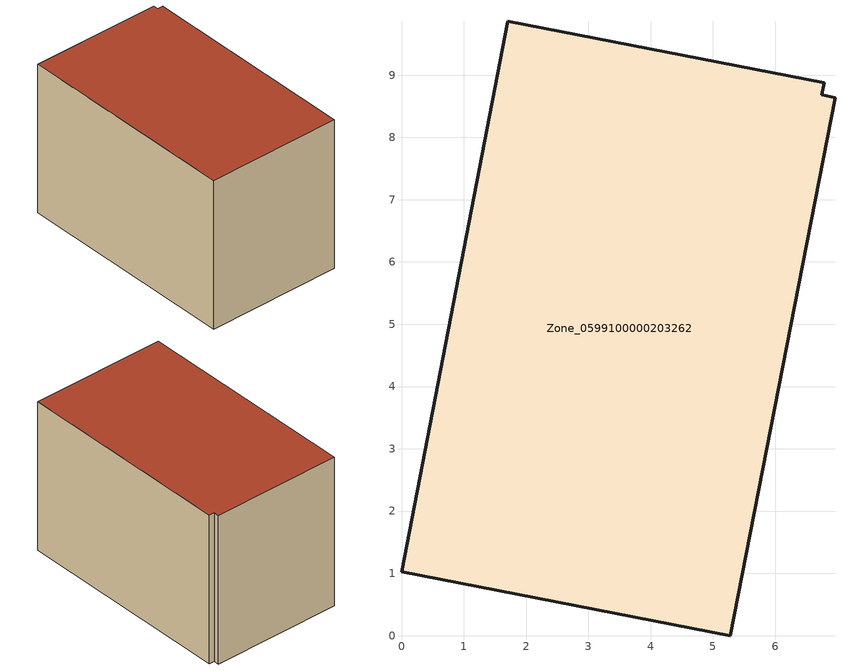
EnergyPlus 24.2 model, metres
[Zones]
Zone_0599100000203262
 floor ground (C_G): 0,1.02 1.71,9.86 6.79,8.88 6.75,8.68 6.96,8.63 5.28,0 z0
 wall outside (C_F): 1.71,9.86 0,1.02 5.28,0 6.96,8.63 6.75,8.68 6.79,8.88 1.71,9.86 z0:6.11
 roof outside (C_R): 5.28,0 6.96,8.63 6.75,8.68 6.79,8.88 1.71,9.86 0,1.02 z6.11
[BUILDING]
Pand.0599100000203262: North Axis=0; Terrain=City; Loads Convergence Tolerance Value=0.04; Temperature Convergence Tolerance Value=0.4; Solar Distribution=FullExterior; Maximum Number of Warmup Days=25; Minimum Number of Warmup Days=1
[Site:Location]
Rotterdam.The.Hague.AP_ZH_NLD Design_Conditions: Latitude=51.96; Longitude=4.45; Time Zone=1; Elevation=-4.5
[SITE:GROUNDTEMPERATURE:BUILDINGSURFACE]
18, 18, 18, 18, 18, 18, 18, 18, 18, 18, 18, 18
[MATERIAL] Thermal Absorptance=0.9; Solar Absorptance=0.7; Visible Absorptance=0.7
Name | Roughness | Thickness | Conductivity | Density | Specific Heat
G.TI.1946-1964 | MediumSmooth | 0.15 | 1 | 540 | 1210
F.TI.1946-1964 | Rough | 0.3 | 0.857143 | 1920 | 840
R.TI.1946-1964 | MediumRough | 0.2 | 0.277778 | 1500 | 1000
[CONSTRUCTION]
C_G: G.TI.1946-1964
C_F: F.TI.1946-1964
C_R: R.TI.1946-1964
[ZONE]
Zone_0599100000203262: Type=1; Multiplier=1; Ceiling Height=Autocalculate; Volume=Autocalculate; Floor Area=autocalculate; Part of Total Floor Area=Yes
[ZONEINFILTRATION:DESIGNFLOWRATE]
Infil_Zone_0599100000203262: Zone or ZoneList or Space or SpaceList=Zone_0599100000203262; Schedule=AlwaysOn; Design Flow Rate Calculation Method=Flow/Area; Flow Rate per Floor Area=0.003; Constant Term Coefficient=1; Temperature Term Coefficient=0; Velocity Term Coefficient=0; Velocity Squared Term Coefficient=0
[HVACTEMPLATE:ZONE:IDEALLOADSAIRSYSTEM]
Zone_0599100000203262: Maximum Heating Supply Air Temperature=50; Minimum Cooling Supply Air Temperature=13; Maximum Heating Supply Air Humidity Ratio=0.0156; Minimum Cooling Supply Air Humidity Ratio=0.0077; Heating Limit=NoLimit; Cooling Limit=NoLimit; Dehumidification Control Type=ConstantSensibleHeatRatio; Cooling Sensible Heat Ratio=0.7; Dehumidification Setpoint=60; Humidification Control Type=None; Humidification Setpoint=30; Outdoor Air Method=None; Outdoor Air Flow Rate per Person=0.00944; Outdoor Air Flow Rate per Zone Floor Area=0; Outdoor Air Flow Rate per Zone=0; Demand Controlled Ventilation Type=None; Outdoor Air Economizer Type=NoEconomizer; Heat Recovery Type=None; Sensible Heat Recovery Effectiveness=0.7; Latent Heat Recovery Effectiveness=0.65
[ZONECONTROL:THERMOSTAT]
ThermostatControl_Zone_0599100000203262: Zone or ZoneList=Zone_0599100000203262; Control Type Schedule=DualSetpointControlType; Control 1=Thermostat_Zone_0599100000203262; Temperature Difference Between Cutout And Setpoint=0
[THERMOSTATSETPOINT:DUALSETPOINT]
Thermostat_Zone_0599100000203262: Heating Setpoint Temperature Schedule=HeatingSetpoint_Zone_0599100000203262; Cooling Setpoint Temperature Schedule=CoolingSetpoint_Zone_0599100000203262
[SCHEDULE:COMPACT]
HeatingSetpoint_Zone_0599100000203262: Through: 12/31, For: AllDays, Until: 24:00, 21
CoolingSetpoint_Zone_0599100000203262: Through: 12/31, For: AllDays, Until: 24:00, 24
DualSetpointControlType: Through: 12/31, For: AllDays, Until: 24:00, 4
AlwaysOn: Through: 12/31, For: AllDays, Until: 24:00, 1
